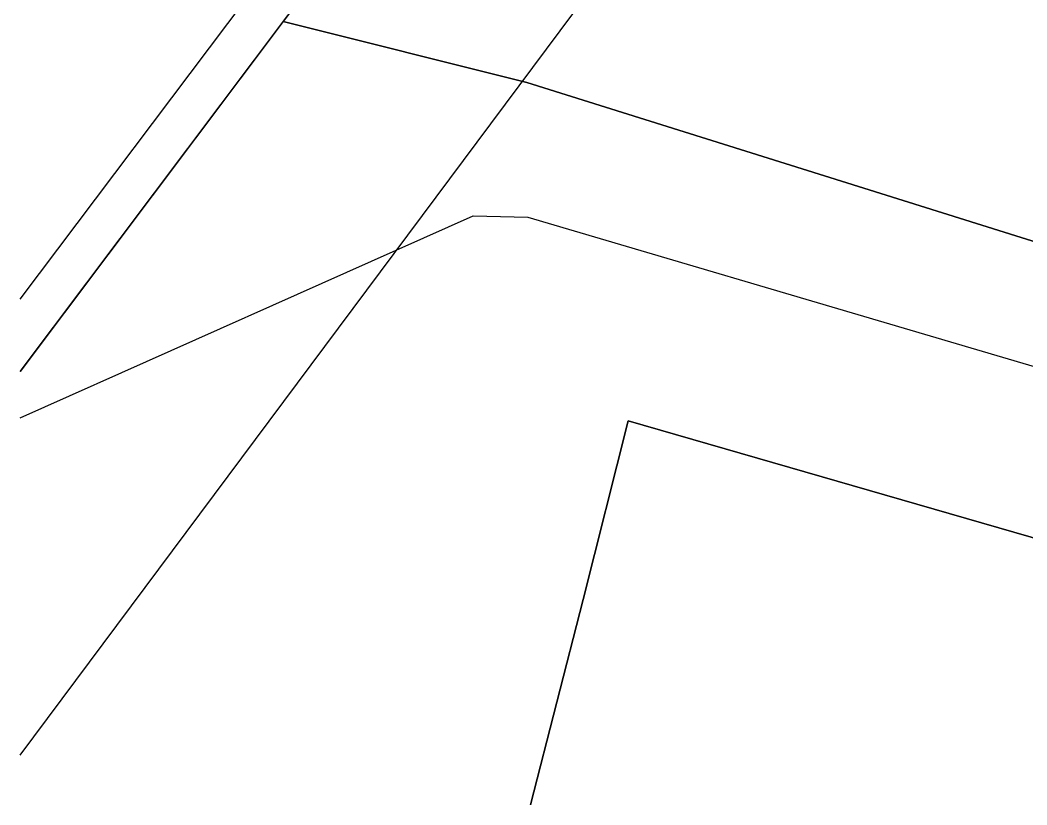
# Model space of a CAD drawing. Extents: x -111898 to 889894, y -2 to 1194865.
# Drawn here: x 347394 to 440176, y 699585 to 771890 of the extents above; entities that cross this region are included whole.
import ezdxf

# ---------------------------------------------------------------- set-up
doc = ezdxf.new("R2010")
doc.units = 0
doc.header["$LTSCALE"] = 10
doc.header["$MEASUREMENT"] = 0
doc.layers.add('0-WALL', color=252, linetype='Continuous')

msp = doc.modelspace()

# ---------------------------------------------------------------- linework, layer by layer
at = {"layer": '0-WALL', "ltscale": 10}
msp.add_line((347393.54, 746169.37), (452271.33, 885667.14), dxfattribs=at)
at = {"layer": '0-WALL'}
for points in [[(347393.54, 704151.36), (650049.76, 1110085.34)], [(347393.54, 739512.46), (455461.63, 883253.64), (532273.93, 984160.04), (532276.93, 984163.84), (532279.83, 984167.74), (532282.73, 984171.54), (585855.43, 1054632.94)], [(667546.04, 711289.6), (602768.06, 726155.77), (602768.06, 726155.77), (516941.16, 751555.27), (516941.16, 751555.27), (439826.46, 773697.27), (439826.46, 773697.27), (384791.04, 789254.8), (384791.04, 789254.8), (371636.23, 771757.64), (371636.23, 771757.64), (394085.03, 766151.54), (394085.03, 766151.54), (456219.43, 746662.24), (456219.43, 746662.24), (531602.73, 726340.34), (531602.73, 726340.34), (560233.03, 717932.84), (560233.03, 717932.84), (572402.93, 714252.94), (572402.93, 714252.94), (575711.13, 713387.64), (575711.13, 713387.64), (622712.93, 699585.34)], [(347393.54, 735244.11), (389137.53, 753869.44), (394180.43, 753736.04), (468329.43, 731855.64), (581450.63, 699679.84), (581787.14, 699585.34)]]:
    msp.add_lwpolyline(points, dxfattribs=at)
at = {"layer": '0-WALL', "lineweight": -3}
for points in [[(622712.93, 699585.34), (575711.13, 713387.64), (575711.13, 713387.64), (572402.93, 714252.94), (572402.93, 714252.94), (560233.03, 717932.84), (560233.03, 717932.84), (531602.73, 726340.34), (531602.73, 726340.34), (456219.43, 746662.24), (456219.43, 746662.24), (394085.03, 766151.54), (394085.03, 766151.54), (371636.23, 771757.64), (371636.23, 771757.64), (347393.54, 739512.47)], [(510344.13, 704308.64), (464198.33, 717434.14), (464198.33, 717434.14), (403425.93, 734965.34), (403425.93, 734965.34), (399273.43, 718501.34), (399273.43, 718501.34), (394438.81, 699585.34)], [(399273.43, 718501.34), (403425.93, 734965.34), (403425.93, 734965.34), (464198.33, 717434.14), (464198.33, 717434.14), (510344.13, 704308.64), (510344.13, 704308.64), (526949.91, 699585.34)], [(394438.81, 699585.34), (399273.43, 718501.34)]]:
    msp.add_lwpolyline(points, dxfattribs=at)

doc.saveas('drawing.dxf')
